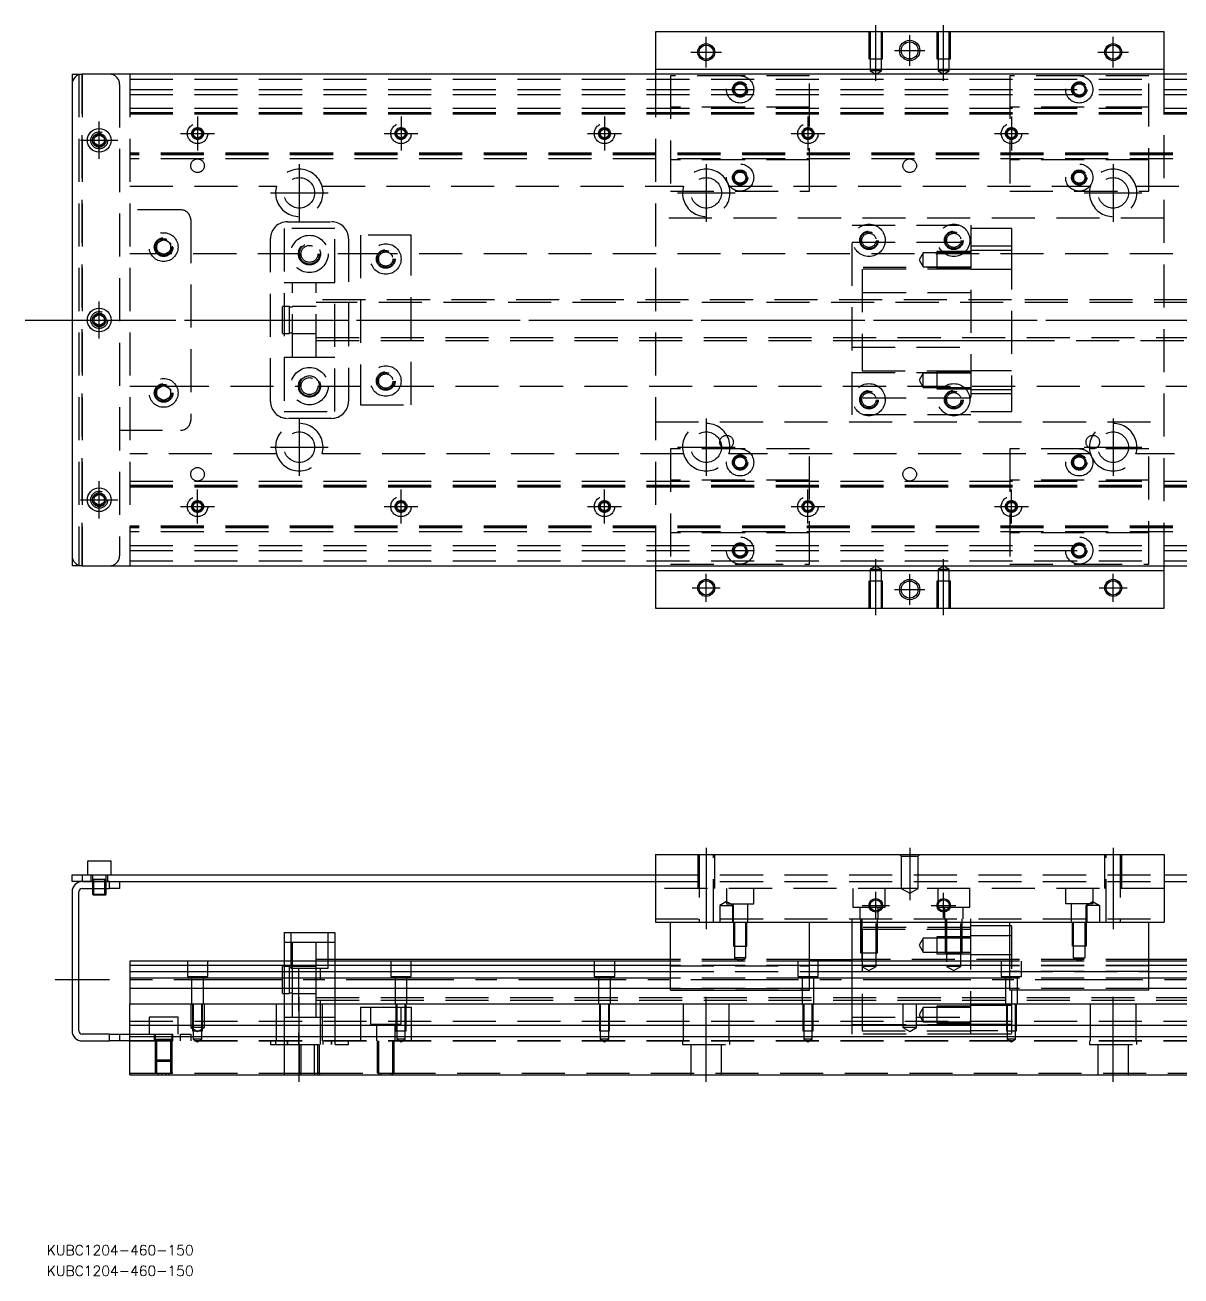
# Model space of a CAD drawing. Extents: x -14 to 677, y -282 to 87.
# Drawn here: x -13.9 to 327, y -281.9 to 87 of the extents above; entities that cross this region are included whole.
import ezdxf

# ---------------------------------------------------------------- set-up
doc = ezdxf.new("R2010")
doc.units = 0
doc.linetypes.add('CENTER', pattern=[50.8, 31.75, -6.35, 6.35, -6.35])
doc.linetypes.add('DASHED', pattern=[19.05, 12.7, -6.35])
doc.layers.get('0').update_dxf_attribs({"linetype": 'CONTINUOUS'})
doc.layers.add('CENTER', color=1, linetype='CENTER')
doc.styles.get("Standard").update_dxf_attribs({"font": 'txt.shx', "height": 3, "bigfont": 'bigfont.shx'})

# ---------------------------------------------------------------- blocks, each defined once
blk = doc.blocks.new('*U2')
at = {"color": 7, "linetype": 'CONTINUOUS'}
blk.add_text('KUBC1204-460-150', height=3, dxfattribs=at).set_placement((-7.47, -275.84))
blk = doc.blocks.new('*U3')
at = {"color": 7, "linetype": 'CONTINUOUS'}
blk.add_text('KUBC1204-460-150', height=3, dxfattribs=at).set_placement((-7.47, -281.93))

msp = doc.modelspace()

# ---------------------------------------------------------------- linework, layer by layer
at = {"color": 7, "linetype": 'CONTINUOUS'}
for p, q in [((322, 85), (172, 85)), ((172, 85), (172, 74)), ((322, 74), (322, 85)), ((172, 74), (322, 74)), ((172, 74), (172, 72.5)), ((322, 72.5), (322, 74)), ((0, 72.5), (0, -72.5)), ((0, 72.5), (3, 72.5)), ((491, 72.5), (3, 72.5)), ((6.5, 53.866026), (8, 54.73205)), ((6.5, 52.133974), (6.5, 53.866026)), ((8, 51.26795), (6.5, 52.133974)), ((8, 54.73205), (9.5, 53.866026)), ((9.5, 52.133974), (8, 51.26795)), ((9.5, 53.866026), (9.5, 52.133974)), ((6.5, 0.866026), (8, 1.73205)), ((6.5, -0.866026), (6.5, 0.866026)), ((8, 1.73205), (9.5, 0.866026)), ((9.5, 0.866026), (9.5, -0.866026)), ((8, -1.73205), (6.5, -0.866026)), ((9.5, -0.866026), (8, -1.73205)), ((6.5, -52.133974), (8, -51.26795)), ((8, -51.26795), (9.5, -52.133974)), ((6.5, -53.866026), (6.5, -52.133974)), ((8, -54.73205), (6.5, -53.866026)), ((9.5, -53.866026), (8, -54.73205)), ((9.5, -52.133974), (9.5, -53.866026)), ((3, -72.5), (0, -72.5)), ((3, -72.5), (491, -72.5)), ((172, -72.5), (172, -85)), ((322, -85), (322, -72.5)), ((322, -74), (172, -74)), ((172, -85), (322, -85)), ((172, -157.63), (322, -157.63)), ((172, -157.63), (172, -177.63)), ((322, -157.63), (322, -177.63)), ((11.5, -159.63), (4.5, -159.63)), ((4.5, -159.63), (4.5, -163.63)), ((11.5, -163.63), (11.5, -159.63)), ((0, -165.63), (0, -163.63)), ((0, -163.63), (3, -163.63)), ((3, -165.63), (0, -165.63)), ((3, -163.63), (3, -165.63)), ((3, -163.63), (172, -163.63)), ((3, -165.63), (11, -165.63)), ((11, -165.63), (3, -165.63)), ((11, -165.63), (172, -165.63)), ((11, -167.63), (11, -165.63)), ((14, -165.63), (14, -167.63)), ((322, -163.63), (491, -163.63)), ((322, -165.63), (483, -165.63)), ((0, -168.63), (0, -209.63)), ((2, -209.63), (2, -168.63)), ((3, -167.63), (11, -167.63)), ((6, -167.63), (6, -169.28)), ((6, -169.28), (10, -169.28)), ((6, -169.28), (6.35, -169.63)), ((6.35, -167.63), (6.35, -169.63)), ((9.65, -169.63), (6.35, -169.63)), ((9.65, -169.63), (9.65, -167.63)), ((9.65, -169.63), (10, -169.28)), ((10, -169.28), (10, -167.63)), ((14, -167.63), (11, -167.63)), ((62.5, -180.63), (62.5, -189.13)), ((62.5, -180.63), (77.5, -180.63)), ((77.5, -180.63), (77.5, -189.13)), ((172, -177.63), (322, -177.63)), ((176.5, -197.63), (176.5, -177.63)), ((217.5, -197.63), (217.5, -177.63)), ((230, -189.13), (230, -177.63)), ((265, -189.13), (265, -177.63)), ((276.5, -178.63), (265, -178.63)), ((276.5, -197.63), (276.5, -177.63)), ((317.5, -197.63), (317.5, -177.63)), ((176.5, -189.13), (17, -189.13)), ((17, -189.13), (17, -190.382272)), ((17, -190.382272), (17, -192.15668)), ((176.5, -190.382272), (17, -190.382272)), ((176.5, -188.63), (77.5, -188.63)), ((217.5, -188.63), (230, -188.630006)), ((276.5, -189.13), (217.5, -189.13)), ((276.5, -190.382272), (217.5, -190.382272)), ((427, -188.63), (317.5, -188.63)), ((477, -189.13), (317.5, -189.13)), ((477, -190.382272), (317.5, -190.382272)), ((17, -192.15668), (176.5, -192.15668)), ((17, -192.15668), (17, -194.053076)), ((17, -194.053076), (17, -197.107372)), ((176.5, -194.053076), (17, -194.053076)), ((217.5, -192.15668), (276.5, -192.15668)), ((276.5, -194.053076), (217.5, -194.053076)), ((317.5, -192.15668), (477, -192.15668)), ((477, -194.053076), (317.5, -194.053076)), ((176.5, -197.107372), (17, -197.107372)), ((17, -197.107372), (17, -201.63)), ((176.5, -197.63), (217.5, -197.63)), ((276.5, -197.107372), (217.5, -197.107372)), ((317.5, -197.63), (276.5, -197.63)), ((477, -197.107372), (317.5, -197.107372)), ((17, -201.63), (477, -201.63)), ((17, -207.93), (17, -201.63)), ((17, -207.93), (477, -207.93)), ((17, -211.33), (17, -207.93)), ((11, -210.63), (3, -210.63)), ((3, -212.63), (11, -212.63)), ((11, -212.63), (11, -210.63)), ((11, -210.63), (14, -210.63)), ((14, -212.63), (11, -212.63)), ((14, -210.63), (14, -212.63)), ((14, -210.63), (17, -210.63)), ((17, -212.63), (14, -212.63)), ((17, -211.33), (477, -211.33)), ((17, -222.63), (17, -211.33)), ((17, -222.63), (477, -222.63))]:
    msp.add_line(p, q, dxfattribs=at)
at = {"color": 3, "linetype": 'DASHED'}
for p, q in [((235.000006, 85), (235.000006, 77)), ((235.35, 85), (235.35, 77)), ((238.65, 77), (238.65, 85)), ((238.999994, 77), (238.999994, 85)), ((255.000006, 85), (255.000006, 77)), ((255.35, 85), (255.35, 77)), ((258.65, 77), (258.65, 85)), ((258.999994, 77), (258.999994, 85)), ((235.000006, 77), (238.999994, 77)), ((235.35, 77), (235.35, 73.5)), ((238.65, 73.5), (238.65, 77)), ((255.000006, 77), (258.999994, 77)), ((255.35, 77), (255.35, 73.5)), ((258.65, 73.5), (258.65, 77)), ((2, 72.5), (2, -72.5)), ((3, 72.5), (3, -72.5)), ((3, -72.5), (3, 72.5)), ((3, 72.5), (3, -72.5)), ((3, -72.5), (3, 72.5)), ((17, 72.5), (17, -72.5)), ((17, 71), (477, 71)), ((172, 72.5), (172, -72.5)), ((176.5, 72), (176.5, 38)), ((197, 72), (176.5, 72)), ((217.5, 72), (197, 72)), ((217.5, 38), (217.5, 72)), ((238.65, 73.5), (235.35, 73.5)), ((235.35, 73.5), (237, 72.547372)), ((237, 72.547372), (238.65, 73.5)), ((258.65, 73.5), (255.35, 73.5)), ((255.35, 73.5), (257, 72.547372)), ((257, 72.547372), (258.65, 73.5)), ((297, 72), (276.5, 72)), ((276.5, 72), (276.5, 38)), ((317.5, 72), (297, 72)), ((317.5, 38), (317.5, 72)), ((322, -72.5), (322, 72.5)), ((14, 69.5), (14, -69.5)), ((17, 68), (477, 68)), ((17, 66.5), (477, 66.5)), ((217.5, 62.8), (176.5, 62.8)), ((317.5, 62.8), (276.5, 62.8)), ((17, 62.5), (477, 62.5)), ((17, 61.247728), (477, 61.247728)), ((17, 61.1147), (477, 61.1147)), ((17, 61.1), (477, 61.1)), ((17, 60.8), (477, 60.8)), ((6, 53), (6.030168, 53.346066)), ((477, 49.2), (17, 49.2)), ((477, 48.9), (17, 48.9)), ((477, 48.8853), (17, 48.8853)), ((477, 48.752272), (17, 48.752272)), ((477, 47.5), (17, 47.5)), ((217.5, 47.2), (176.5, 47.2)), ((317.5, 47.2), (276.5, 47.2)), ((17, 39.5), (60.291796, 39.5)), ((73.708204, 39.5), (180.291796, 39.5)), ((176.5, 38), (217.5, 38)), ((193.708204, 39.5), (300.291796, 39.5)), ((276.5, 38), (317.5, 38)), ((313.708204, 39.5), (420.291796, 39.5)), ((32, 32.5), (14, 32.5)), ((322, 30), (172, 30)), ((35, 29.5), (35, -29.5)), ((77.5, 27), (62.5, 27)), ((62.5, 27), (62.5, -27)), ((63.5, 29), (76.5, 29)), ((77.5, -27), (77.5, 27)), ((230, 28), (265, 28)), ((230, -28), (230, 28)), ((265, 28), (265, -28)), ((277, 27), (265, 27)), ((277, 27), (277, 21.748564)), ((25, 22.6547), (27, 23.809402)), ((25, 20.3453), (25, 22.6547)), ((27, 23.809402), (29, 22.6547)), ((29, 22.6547), (29, 20.3453)), ((58.5, -24), (58.5, 24)), ((81.5, 24), (81.5, -24)), ((100, 25), (85, 25)), ((85, 25), (85, -25)), ((100, -25), (100, 25)), ((230, 23), (265, 23)), ((26.359688, 19.5), (17, 19.5)), ((27, 19.190598), (25, 20.3453)), ((29, 20.3453), (27, 19.190598)), ((67.5, 19.5), (27.640312, 19.5)), ((29.483582, 21.786038), (29.5, 21.5)), ((91.030306, 19.5), (72.5, 19.5)), ((477, 19.5), (93.969694, 19.5)), ((251, 19.85352), (249.787564, 17.75352)), ((251, 15.65352), (251, 19.85352)), ((255, 19.85352), (251, 19.85352)), ((255, 20.253516), (255, 15.253526)), ((265, 20.253516), (255, 20.253516)), ((265, 19.85352), (255, 19.85352)), ((277, 21.748564), (265, 21.748564)), ((277, 20.50352), (265, 20.50352)), ((277, 21.748564), (277, -21.748564)), ((265, 15.5), (230, 15.5)), ((233, 15), (233, -15)), ((265, 15), (233, 15)), ((249.787564, 17.75352), (251, 15.65352)), ((251, 15.65352), (255, 15.65352)), ((255, 15.65352), (265, 15.65352)), ((255, 15.253526), (265, 15.253526)), ((265, 15.00352), (277, 15.00352)), ((65, 11), (62.5, 11)), ((65, -11), (65, 11)), ((72, 11), (65, 11)), ((72, 11), (65, 11)), ((72, -11), (72, 11)), ((77.5, 11), (72, 11)), ((265, 8), (230, 8)), ((62, 0), (62, 4)), ((64.1, 4), (62, 4)), ((64.1, 0), (64.1, 4)), ((65, 3.8), (64.1, 3.8)), ((72, 4), (65, 4)), ((72, 4), (65, 4)), ((277, 6), (72, 6)), ((427, 5.125), (72, 5.125)), ((277, 5.999994), (233, 5.999994)), ((427.005, 6), (277, 6)), ((6, 0), (6.023172, 0.30356)), ((62, -4), (62, 0)), ((64.1, -4), (64.1, 0)), ((62, -4), (64.1, -4)), ((64.1, -3.8), (65, -3.8)), ((65, -4), (72, -4)), ((65, -4), (72, -4)), ((72, -5.125), (427, -5.125)), ((72, -6), (277, -6)), ((233, -5.999994), (277, -5.999994)), ((277, -6), (427.005, -6)), ((62.5, -11), (65, -11)), ((65, -11), (72, -11)), ((65, -11), (72, -11)), ((72, -11), (77.5, -11)), ((230, -8), (265, -8)), ((230, -15.5), (265, -15.5)), ((233, -15), (265, -15)), ((251, -15.65352), (249.787564, -17.75352)), ((249.787564, -17.75352), (251, -19.85352)), ((251, -19.85352), (251, -15.65352)), ((255, -15.65352), (251, -15.65352)), ((255, -15.253526), (255, -20.253516)), ((265, -15.253526), (255, -15.253526)), ((265, -15.65352), (255, -15.65352)), ((277, -15.00352), (265, -15.00352)), ((17, -19.5), (26.359688, -19.5)), ((24.5, -21.5), (24.534018, -21.088984)), ((25, -20.3453), (27, -19.190598)), ((25, -22.6547), (25, -20.3453)), ((27, -19.190598), (29, -20.3453)), ((27.640312, -19.5), (67.5, -19.5)), ((29, -20.3453), (29, -22.6547)), ((72.5, -19.5), (91.030306, -19.5)), ((93.969694, -19.5), (477, -19.5)), ((251, -19.85352), (255, -19.85352)), ((255, -19.85352), (265, -19.85352)), ((255, -20.253516), (265, -20.253516)), ((265, -20.50352), (277, -20.50352)), ((277, -21.748564), (265, -21.748564)), ((277, -21.748564), (277, -27)), ((27, -23.809402), (25, -22.6547)), ((29, -22.6547), (27, -23.809402)), ((85, -25), (100, -25)), ((265, -23), (230, -23)), ((62.5, -27), (77.5, -27)), ((76.5, -29), (63.5, -29)), ((265, -28), (230, -28)), ((265, -27), (277, -27)), ((14, -32.5), (32, -32.5)), ((172, -30), (322, -30)), ((60.291796, -39.5), (17, -39.5)), ((180.291796, -39.5), (73.708204, -39.5)), ((176.5, -38), (176.5, -72)), ((217.5, -38), (176.5, -38)), ((300.291796, -39.5), (193.708204, -39.5)), ((217.5, -72), (217.5, -38)), ((276.5, -38), (276.5, -72)), ((317.5, -38), (276.5, -38)), ((420.291796, -39.5), (313.708204, -39.5)), ((317.5, -72), (317.5, -38)), ((17, -47.5), (477, -47.5)), ((217.5, -47.2), (176.5, -47.2)), ((317.5, -47.2), (276.5, -47.2)), ((17, -48.752272), (477, -48.752272)), ((17, -48.8853), (477, -48.8853)), ((17, -48.9), (477, -48.9)), ((17, -49.2), (477, -49.2)), ((6, -53), (6.030168, -52.653934)), ((477, -60.8), (17, -60.8)), ((477, -61.1), (17, -61.1)), ((477, -61.1147), (17, -61.1147)), ((477, -61.247728), (17, -61.247728)), ((477, -62.5), (17, -62.5)), ((217.5, -62.8), (176.5, -62.8)), ((317.5, -62.8), (276.5, -62.8)), ((17, -66.5), (477, -66.5)), ((17, -68), (477, -68)), ((17, -71), (477, -71)), ((176.5, -72), (197, -72)), ((197, -72), (217.5, -72)), ((237, -72.547372), (235.35, -73.5)), ((235.35, -73.5), (237, -73.5)), ((235.35, -73.5), (235.35, -77)), ((238.65, -73.5), (237, -72.547372)), ((237, -73.5), (238.65, -73.5)), ((238.65, -77), (238.65, -73.5)), ((257, -72.547372), (255.35, -73.5)), ((255.35, -73.5), (257, -73.5)), ((255.35, -73.5), (255.35, -77)), ((258.65, -73.5), (257, -72.547372)), ((257, -73.5), (258.65, -73.5)), ((258.65, -77), (258.65, -73.5)), ((276.5, -72), (297, -72)), ((297, -72), (317.5, -72)), ((238.999994, -77), (235.000006, -77)), ((235.000006, -77), (235.000006, -85)), ((235.35, -77), (235.35, -85)), ((238.65, -85), (238.65, -77)), ((238.999994, -85), (238.999994, -77)), ((258.999994, -77), (255.000006, -77)), ((255.000006, -77), (255.000006, -85)), ((255.35, -77), (255.35, -85)), ((258.65, -85), (258.65, -77)), ((258.999994, -85), (258.999994, -77)), ((184.500006, -157.63), (184.500006, -167.63)), ((184.9, -157.63), (184.9, -177.63)), ((189.1, -177.63), (189.1, -157.63)), ((189.499994, -167.63), (189.499994, -157.63)), ((244.5, -158.13), (244, -157.63)), ((244.5, -158.13), (244.5, -167.63)), ((244.5, -158.13), (249.5, -158.13)), ((249.5, -158.13), (250, -157.63)), ((249.5, -167.63), (249.5, -158.13)), ((304.500006, -167.63), (304.500006, -157.63)), ((304.9, -177.63), (304.9, -157.63)), ((309.1, -157.63), (309.1, -177.63)), ((309.499994, -157.63), (309.499994, -167.63)), ((5.5, -163.63), (5.5, -165.63)), ((6, -163.63), (6, -167.63)), ((10, -165.03), (6, -165.03)), ((6.35, -165.03), (6.35, -167.63)), ((9.65, -167.63), (9.65, -165.03)), ((10, -167.63), (10, -163.63)), ((10.5, -165.63), (10.5, -163.63)), ((172, -163.63), (322, -163.63)), ((172, -165.63), (322, -165.63)), ((244.5, -167.63), (172, -167.63)), ((193, -167.63), (193, -172.13)), ((201, -172.13), (201, -167.63)), ((230.25, -167.63), (230.25, -173.13)), ((239.75, -173.13), (239.75, -167.63)), ((249.5, -167.63), (244.5, -167.63)), ((244.5, -167.63), (247, -169.073376)), ((247, -169.073376), (249.5, -167.63)), ((322, -167.63), (249.5, -167.63)), ((255.25, -167.63), (255.25, -173.13)), ((264.75, -173.13), (264.75, -167.63)), ((293, -172.13), (293, -167.63)), ((301, -167.63), (301, -172.13)), ((193, -171.4753), (191, -172.63)), ((191, -172.63), (195, -172.63)), ((191, -172.63), (191, -177.63)), ((195, -172.63), (193, -171.4753)), ((193, -172.13), (201, -172.13)), ((194.75, -172.13), (194.75, -177.63)), ((195, -177.63), (195, -172.63)), ((199.25, -177.63), (199.25, -172.13)), ((230.25, -173.13), (239.75, -173.13)), ((232.25, -173.13), (232.25, -176.63)), ((237.75, -176.63), (237.75, -173.13)), ((255.25, -173.13), (264.75, -173.13)), ((257.25, -173.13), (257.25, -176.63)), ((262.75, -176.63), (262.75, -173.13)), ((301, -172.13), (293, -172.13)), ((294.75, -177.63), (294.75, -172.13)), ((299, -172.63), (301, -171.4753)), ((303, -172.63), (299, -172.63)), ((299, -177.63), (299, -172.63)), ((299.25, -172.13), (299.25, -177.63)), ((301, -171.4753), (303, -172.63)), ((303, -172.63), (303, -177.63)), ((172, -176.63), (322, -176.63)), ((230, -177.63), (230, -176.63)), ((232.500006, -176.63), (232.500006, -186.63)), ((232.9, -176.63), (232.9, -190.63)), ((237.1, -190.63), (237.1, -176.63)), ((237.499994, -186.63), (237.499994, -176.63)), ((257.500006, -176.63), (257.500006, -186.63)), ((257.9, -176.63), (257.9, -190.63)), ((262.1, -190.63), (262.1, -176.63)), ((262.499994, -186.63), (262.499994, -176.63)), ((265, -177.63), (265, -176.63)), ((64.5, -180.63), (64.5, -191.13)), ((75.5, -191.13), (75.5, -180.63)), ((195.000006, -177.63), (195.000006, -184.63)), ((195.35, -177.63), (195.35, -184.63)), ((198.65, -184.63), (198.65, -177.63)), ((198.999994, -184.63), (198.999994, -177.63)), ((265, -179.13), (230, -179.13)), ((233, -179.63), (233, -209.63)), ((233, -179.63), (265, -179.63)), ((277, -178.63), (276.5, -178.63)), ((277, -178.63), (277, -210.63)), ((295.000006, -184.63), (295.000006, -177.63)), ((295.35, -184.63), (295.35, -177.63)), ((298.65, -177.63), (298.65, -184.63)), ((298.999994, -177.63), (298.999994, -184.63)), ((65, -183.63), (62.5, -183.63)), ((65, -189.13), (65, -183.63)), ((72, -183.63), (65, -183.63)), ((72, -189.13), (72, -183.63)), ((77.5, -183.63), (72, -183.63)), ((251, -182.28), (249.787564, -184.38)), ((249.787564, -184.38), (251, -186.48)), ((251, -186.48), (251, -182.28)), ((255, -182.28), (251, -182.28)), ((255, -181.880006), (255, -186.879994)), ((257.500006, -181.880006), (255, -181.880006)), ((265, -182.28), (255, -182.28)), ((262.499994, -181.880006), (257.500006, -181.880006)), ((265, -181.880006), (262.499994, -181.880006)), ((277, -181.63), (265, -181.63)), ((195.000006, -184.63), (198.999994, -184.63)), ((195.35, -184.63), (195.35, -188.13)), ((198.65, -188.13), (195.35, -188.13)), ((195.35, -188.13), (197, -189.082628)), ((197, -189.082628), (198.65, -188.13)), ((198.65, -188.13), (198.65, -184.63)), ((232.500006, -186.63), (237.499994, -186.63)), ((251, -186.48), (255, -186.48)), ((255, -186.48), (265, -186.48)), ((255, -186.879994), (265, -186.879994)), ((257.500006, -186.63), (262.499994, -186.63)), ((265, -187.13), (277, -187.13)), ((298.999994, -184.63), (295.000006, -184.63)), ((295.35, -188.13), (295.35, -184.63)), ((295.35, -188.13), (298.65, -188.13)), ((297, -189.082628), (295.35, -188.13)), ((298.65, -188.13), (297, -189.082628)), ((298.65, -184.63), (298.65, -188.13)), ((34, -189.13), (34, -193.63)), ((40, -193.63), (40, -189.13)), ((62, -198.63), (62, -190.63)), ((62.5, -190.63), (62, -190.63)), ((62.5, -189.13), (62.5, -201.63)), ((64.1, -190.63), (62.5, -190.63)), ((64.1, -198.63), (64.1, -190.63)), ((65, -190.83), (64.1, -190.83)), ((64.5, -191.13), (75.5, -191.13)), ((65, -194.63), (65, -189.13)), ((72, -190.63), (65, -190.63)), ((66.75, -191.13), (66.75, -213.63)), ((77.5, -188.63), (72, -188.63)), ((72, -194.63), (72, -189.13)), ((73.25, -213.63), (73.25, -191.13)), ((77.5, -189.13), (77.5, -201.63)), ((94, -189.13), (94, -193.63)), ((100, -193.63), (100, -189.13)), ((154, -189.13), (154, -193.63)), ((160, -193.63), (160, -189.13)), ((217.5, -188.63), (176.5, -188.63)), ((217.5, -189.13), (176.5, -189.13)), ((217.5, -190.382272), (176.5, -190.382272)), ((176.5, -190.427056), (217.5, -190.427056)), ((214, -189.13), (214, -193.63)), ((217.5, -188.630006), (233, -188.630006)), ((220, -193.63), (220, -189.13)), ((317.5, -188.63), (230, -188.63)), ((230, -197.63), (230, -189.13)), ((237.1, -190.63), (232.9, -190.63)), ((232.9, -190.63), (235, -191.842436)), ((235, -191.842436), (237.1, -190.63)), ((262.1, -190.63), (257.9, -190.63)), ((257.9, -190.63), (260, -191.842436)), ((260, -191.842436), (262.1, -190.63)), ((265, -210.63), (265, -189.13)), ((274, -189.13), (274, -193.63)), ((317.5, -189.13), (276.5, -189.13)), ((317.5, -190.382272), (276.5, -190.382272)), ((317.5, -190.427056), (276.5, -190.427056)), ((280, -193.63), (280, -189.13)), ((34, -193.63), (40, -193.63)), ((35.25, -193.63), (35.25, -201.63)), ((38.75, -201.63), (38.75, -193.63)), ((65, -201.63), (65, -194.63)), ((72, -201.63), (72, -194.63)), ((94, -193.63), (100, -193.63)), ((95.25, -193.63), (95.25, -201.63)), ((98.75, -201.63), (98.75, -193.63)), ((154, -193.63), (160, -193.63)), ((155.25, -193.63), (155.25, -201.63)), ((158.75, -201.63), (158.75, -193.63)), ((176.5, -192.13), (217.5, -192.13)), ((176.5, -192.15668), (217.5, -192.15668)), ((217.5, -194.053076), (176.5, -194.053076)), ((214, -193.63), (220, -193.63)), ((215.25, -193.63), (215.25, -201.63)), ((218.75, -201.63), (218.75, -193.63)), ((274, -193.63), (280, -193.63)), ((275.25, -193.63), (275.25, -201.63)), ((317.5, -192.13), (276.5, -192.13)), ((276.5, -192.15668), (317.5, -192.15668)), ((317.5, -194.053076), (276.5, -194.053076)), ((278.75, -201.63), (278.75, -193.63)), ((62, -198.63), (62.5, -198.63)), ((62.5, -198.63), (64.1, -198.63)), ((64.1, -198.43), (65, -198.43)), ((65, -198.63), (72, -198.63)), ((217.5, -197.107372), (176.5, -197.107372)), ((176.5, -197.13), (217.5, -197.13)), ((230, -201.63), (230, -197.63)), ((317.5, -197.107372), (276.5, -197.107372)), ((317.5, -197.13), (276.5, -197.13)), ((35, -201.63), (35, -208.63)), ((35.500006, -201.63), (35.500006, -207.93)), ((35.75, -201.63), (35.75, -209.63)), ((38.25, -209.63), (38.25, -201.63)), ((38.499994, -207.93), (38.499994, -201.63)), ((39, -208.63), (39, -201.63)), ((60.291796, -212.63), (60.291796, -201.63)), ((62.5, -201.63), (62.5, -207.93)), ((65, -205.63), (65, -201.63)), ((72, -199.755), (427, -199.755)), ((72, -200.63), (427, -200.63)), ((72, -205.63), (72, -201.63)), ((73.708204, -201.63), (73.708204, -212.63)), ((77.5, -201.63), (77.5, -207.93)), ((85, -202.63), (95.500006, -202.63)), ((85, -202.63), (85, -207.93)), ((88, -202.63), (88, -207.63)), ((95.500006, -201.63), (95.500006, -207.93)), ((95.500006, -202.63), (98.499994, -202.63)), ((95.75, -201.63), (95.75, -209.63)), ((97, -207.63), (97, -202.63)), ((98.25, -209.63), (98.25, -201.63)), ((98.499994, -207.93), (98.499994, -201.63)), ((98.499994, -202.63), (100, -202.63)), ((100, -202.63), (100, -207.93)), ((155.500006, -201.63), (155.500006, -207.93)), ((155.75, -201.63), (155.75, -209.63)), ((158.25, -209.63), (158.25, -201.63)), ((158.499994, -207.93), (158.499994, -201.63)), ((180.291796, -212.63), (180.291796, -201.63)), ((193.708204, -201.63), (193.708204, -212.63)), ((215.500006, -201.63), (215.500006, -207.93)), ((215.75, -201.63), (215.75, -209.63)), ((218.25, -209.63), (218.25, -201.63)), ((218.499994, -207.93), (218.499994, -201.63)), ((230, -205.63), (230, -201.63)), ((245, -201.63), (245, -208.63)), ((249, -208.63), (249, -201.63)), ((251, -202.78), (249.787564, -204.88)), ((251, -206.98), (251, -202.78)), ((255, -202.78), (251, -202.78)), ((255, -202.380006), (255, -207.379994)), ((265, -202.380006), (255, -202.380006)), ((265, -202.78), (255, -202.78)), ((277, -202.13), (265, -202.13)), ((275.500006, -201.63), (275.500006, -207.93)), ((275.75, -201.63), (275.75, -209.63)), ((278.25, -209.63), (278.25, -201.63)), ((278.499994, -207.93), (278.499994, -201.63)), ((300.291796, -212.63), (300.291796, -201.63)), ((313.708204, -201.63), (313.708204, -212.63)), ((31.25, -205.63), (22.75, -205.63)), ((22.75, -205.63), (22.75, -207.93)), ((31.25, -207.93), (31.25, -205.63)), ((62.5, -205.63), (65, -205.63)), ((65, -205.63), (72, -205.63)), ((72, -205.63), (77.5, -205.63)), ((230, -205.63), (265, -205.63)), ((230, -207.93), (230, -205.63)), ((249.787564, -204.88), (251, -206.98)), ((17, -206.78), (477, -206.78)), ((22.75, -207.93), (22.75, -210.63)), ((31.25, -210.63), (31.25, -207.93)), ((39, -208.63), (35, -208.63)), ((35, -208.63), (37, -209.7847)), ((35.500006, -207.93), (35.500006, -209.63)), ((35.500006, -209.63), (38.499994, -209.63)), ((35.75, -209.63), (35.75, -212.13)), ((37, -209.7847), (39, -208.63)), ((38.25, -212.13), (38.25, -209.63)), ((38.499994, -209.63), (38.499994, -207.93)), ((62.5, -207.93), (62.5, -211.33)), ((77.5, -207.93), (77.5, -211.33)), ((85, -207.93), (85, -211.33)), ((88, -207.63), (97, -207.63)), ((89.75, -207.63), (89.75, -212.63)), ((95.25, -212.63), (95.25, -207.63)), ((95.500006, -207.93), (95.500006, -209.63)), ((95.500006, -209.63), (98.499994, -209.63)), ((95.75, -209.63), (95.75, -212.13)), ((98.25, -212.13), (98.25, -209.63)), ((98.499994, -209.63), (98.499994, -207.93)), ((100, -207.93), (100, -211.33)), ((155.500006, -207.93), (155.500006, -209.63)), ((155.500006, -209.63), (158.499994, -209.63)), ((155.75, -209.63), (155.75, -212.13)), ((158.25, -212.13), (158.25, -209.63)), ((158.499994, -209.63), (158.499994, -207.93)), ((215.500006, -207.93), (215.500006, -209.63)), ((215.500006, -209.63), (218.499994, -209.63)), ((215.75, -209.63), (215.75, -212.13)), ((218.25, -212.13), (218.25, -209.63)), ((218.499994, -209.63), (218.499994, -207.93)), ((230, -207.905918), (265, -207.905918)), ((233, -207.905918), (230, -207.905918)), ((230, -210.63), (230, -207.93)), ((265, -207.905918), (233, -207.905918)), ((233, -209.63), (265, -209.63)), ((249, -208.63), (245, -208.63)), ((245, -208.63), (247, -209.7847)), ((247, -209.7847), (249, -208.63)), ((251, -206.98), (255, -206.98)), ((255, -206.98), (265, -206.98)), ((255, -207.379994), (265, -207.379994)), ((265, -207.63), (277, -207.63)), ((273, -209.63), (265, -209.63)), ((275.500006, -207.93), (275.500006, -209.63)), ((275.500006, -209.63), (278.499994, -209.63)), ((275.75, -209.63), (275.75, -212.13)), ((278.25, -212.13), (278.25, -209.63)), ((278.499994, -209.63), (278.499994, -207.93)), ((17, -210.63), (32, -210.63)), ((17, -212.48), (477, -212.48)), ((17, -212.63), (477, -212.63)), ((24.25, -210.63), (24.25, -212.63)), ((29.500006, -212.23), (24.499994, -212.23)), ((24.5, -210.63), (24.5, -222.13)), ((24.9, -212.23), (24.9, -222.13)), ((29.1, -222.13), (29.1, -212.23)), ((29.5, -222.13), (29.5, -210.63)), ((29.75, -212.63), (29.75, -210.63)), ((32, -212.63), (32, -210.63)), ((32, -210.63), (35, -210.63)), ((35, -210.63), (35, -212.63)), ((38.25, -212.13), (35.75, -212.13)), ((35.75, -212.13), (37, -212.851688)), ((37, -212.851688), (38.25, -212.13)), ((58.5, -212.63), (58.5, -213.63)), ((58.5, -213.63), (81.5, -213.63)), ((60, -212.63), (60, -213.63)), ((60, -213.63), (74, -213.63)), ((62.5, -211.33), (62.5, -212.63)), ((62.5, -212.63), (62.5, -213.63)), ((62.5, -213.63), (62.5, -222.63)), ((63.5, -213.63), (63.5, -212.63)), ((63.5, -212.63), (63.5, -213.63)), ((67.000006, -213.63), (67.000006, -222.13)), ((67.5, -213.63), (67.5, -222.13)), ((71.5, -222.63), (71.5, -213.63)), ((72.5, -222.13), (72.5, -213.63)), ((72.999994, -222.13), (72.999994, -213.63)), ((74, -213.63), (74, -212.63)), ((76.5, -212.63), (76.5, -213.63)), ((76.5, -213.63), (76.5, -212.63)), ((77.5, -211.33), (77.5, -213.63)), ((81.5, -213.63), (81.5, -212.63)), ((85, -211.33), (85, -212.63)), ((90.000006, -212.63), (90.000006, -222.13)), ((90.4, -212.63), (90.4, -222.13)), ((94.6, -222.13), (94.6, -212.63)), ((94.999994, -222.13), (94.999994, -212.63)), ((98.25, -212.13), (95.75, -212.13)), ((95.75, -212.13), (97, -212.851688)), ((97, -212.851688), (98.25, -212.13)), ((100, -211.33), (100, -212.63)), ((158.25, -212.13), (155.75, -212.13)), ((155.75, -212.13), (157, -212.851688)), ((157, -212.851688), (158.25, -212.13)), ((180, -212.63), (180, -213.63)), ((180, -213.63), (194, -213.63)), ((182.5, -213.63), (182.5, -222.63)), ((191.5, -222.63), (191.5, -213.63)), ((194, -213.63), (194, -212.63)), ((218.25, -212.13), (215.75, -212.13)), ((215.75, -212.13), (217, -212.851688)), ((217, -212.851688), (218.25, -212.13)), ((265, -210.63), (230, -210.63)), ((277, -210.63), (265, -210.63)), ((278.25, -212.13), (275.75, -212.13)), ((275.75, -212.13), (277, -212.851688)), ((277, -212.851688), (278.25, -212.13)), ((300, -212.63), (300, -213.63)), ((300, -213.63), (314, -213.63)), ((302.5, -213.63), (302.5, -222.63)), ((311.5, -222.63), (311.5, -213.63)), ((314, -213.63), (314, -212.63)), ((24.5, -218.23), (29.5, -218.23)), ((24.5, -218.23), (24.9, -218.63)), ((29.1, -218.63), (24.9, -218.63)), ((29.1, -218.63), (29.5, -218.23)), ((17, -222.13), (67.000006, -222.13)), ((25.500008, -222.63), (25.500008, -222.13)), ((26.359688, -222.13), (26.359688, -222.63)), ((27.640312, -222.63), (27.640312, -222.13)), ((28.499992, -222.13), (28.499992, -222.63)), ((67.5, -222.13), (67.000006, -222.13)), ((67.000006, -222.63), (67.000006, -222.13)), ((67.000006, -222.13), (67.5, -222.13)), ((67.5, -222.13), (72.5, -222.13)), ((67.5, -222.13), (67.5, -222.63)), ((72.999994, -222.13), (72.5, -222.13)), ((72.5, -222.63), (72.5, -222.13)), ((72.5, -222.13), (72.999994, -222.13)), ((72.999994, -222.13), (72.999994, -222.63)), ((72.999994, -222.13), (90.500006, -222.13)), ((90.500006, -222.13), (90.000006, -222.13)), ((90.500006, -222.63), (90.500006, -222.13)), ((90.500006, -222.13), (91.030306, -222.13)), ((91.030306, -222.13), (93.969694, -222.13)), ((91.030306, -222.13), (91.030306, -222.63)), ((93.969694, -222.63), (93.969694, -222.13)), ((93.969694, -222.13), (94.499994, -222.13)), ((94.999994, -222.13), (94.499994, -222.13)), ((94.499994, -222.13), (94.499994, -222.63)), ((94.499994, -222.13), (477, -222.13))]:
    msp.add_line(p, q, dxfattribs=at)
at = {"color": 3, "linetype": 'CONTINUOUS'}
for centre, radius in [((187, 79), 2.5), ((307, 79), 2.5), ((187, -79), 2.5), ((307, -79), 2.5), ((237, -172.63), 2), ((257, -172.63), 2)]:
    msp.add_circle(centre, radius, dxfattribs=at)
at = {"color": 7, "linetype": 'CONTINUOUS'}
for centre, radius in [((247, 79.5), 3), ((247, 79.5), 2.5), ((187, 79), 2.1), ((307, 79), 2.1), ((8, 53), 3.5), ((8, 0), 3.5), ((8, -53), 3.5), ((187, -79), 2.1), ((247, -79.5), 3), ((247, -79.5), 2.5), ((307, -79), 2.1), ((237, -172.63), 1.65), ((257, -172.63), 1.65)]:
    msp.add_circle(centre, radius, dxfattribs=at)
at = {"color": 3, "linetype": 'DASHED'}
for centre, radius in [((197, 68), 4), ((197, 68), 2.25), ((297, 68), 4), ((297, 68), 2.25), ((197, 68), 2), ((197, 68), 1.65), ((297, 68), 2), ((297, 68), 1.65), ((8, 53), 2.5), ((37, 55), 3), ((37, 55), 1.75), ((37, 55), 1.5), ((37, 55), 1.25), ((97, 55), 3), ((97, 55), 1.75), ((97, 55), 1.5), ((97, 55), 1.25), ((157, 55), 3), ((157, 55), 1.75), ((157, 55), 1.5), ((157, 55), 1.25), ((217, 55), 3), ((217, 55), 1.75), ((217, 55), 1.5), ((217, 55), 1.25), ((277, 55), 3), ((277, 55), 1.75), ((277, 55), 1.5), ((277, 55), 1.25), ((8, 53), 2), ((37, 45.5), 2), ((197, 42), 4), ((247, 45.5), 2), ((297, 42), 4), ((67, 37.5), 4.5), ((187, 37.5), 4.5), ((197, 42), 2.25), ((197, 42), 2), ((197, 42), 1.65), ((297, 42), 2.25), ((297, 42), 2), ((297, 42), 1.65), ((307, 37.5), 4.5), ((235, 23.5), 4.75), ((235, 23.5), 2.75), ((235, 23.5), 2.5), ((260, 23.5), 4.75), ((260, 23.5), 2.75), ((260, 23.5), 2.5), ((27, 21.5), 4.25), ((27, 21.5), 2.75), ((27, 21.5), 2.5), ((27, 21.5), 2.1), ((70, 19.5), 5.5), ((70, 19.5), 3.25), ((70, 19.5), 3), ((92.5, 18), 4.5), ((235, 23.5), 2.1), ((260, 23.5), 2.1), ((70, 19.5), 2.5), ((92.5, 18), 2.75), ((92.5, 18), 2.5), ((92.5, 18), 2.1), ((8, 0), 2.5), ((8, 0), 2), ((70, -19.5), 5.5), ((92.5, -18), 4.5), ((27, -21.5), 4.25), ((70, -19.5), 3.25), ((70, -19.5), 3), ((70, -19.5), 2.5), ((92.5, -18), 2.75), ((92.5, -18), 2.5), ((92.5, -18), 2.1), ((27, -21.5), 2.75), ((27, -21.5), 2.5), ((27, -21.5), 2.1), ((235, -23.5), 4.75), ((235, -23.5), 2.75), ((235, -23.5), 2.5), ((235, -23.5), 2.1), ((260, -23.5), 4.75), ((260, -23.5), 2.75), ((260, -23.5), 2.5), ((260, -23.5), 2.1), ((67, -37.5), 4.5), ((187, -37.5), 4.5), ((307, -37.5), 4.5), ((193, -36), 2), ((301, -36), 2), ((197, -42), 4), ((197, -42), 2.25), ((197, -42), 2), ((197, -42), 1.65), ((297, -42), 4), ((297, -42), 2.25), ((297, -42), 2), ((297, -42), 1.65), ((37, -45.5), 2), ((247, -45.5), 2), ((8, -53), 2.5), ((8, -53), 2), ((37, -55), 3), ((37, -55), 1.75), ((37, -55), 1.5), ((37, -55), 1.25), ((97, -55), 3), ((97, -55), 1.75), ((97, -55), 1.5), ((97, -55), 1.25), ((157, -55), 3), ((157, -55), 1.75), ((157, -55), 1.5), ((157, -55), 1.25), ((217, -55), 3), ((217, -55), 1.75), ((217, -55), 1.5), ((217, -55), 1.25), ((277, -55), 3), ((277, -55), 1.75), ((277, -55), 1.5), ((277, -55), 1.25), ((197, -68), 4), ((197, -68), 2.25), ((197, -68), 2), ((197, -68), 1.65), ((297, -68), 4), ((297, -68), 2.25), ((297, -68), 2), ((297, -68), 1.65)]:
    msp.add_circle(centre, radius, dxfattribs=at)
at = {"color": 7, "linetype": 'CONTINUOUS'}
for centre, radius, start, end in [((3, 69.5), 3, 90, 180), ((8, 53), 1.65, 155.380023, 180), ((8, 53), 1.65, 180, 204.619977), ((8, 53), 1.65, 144.619977, 155.380023), ((8, 53), 1.65, 204.619977, 215.380023), ((8, 53), 1.65, 95.380023, 144.619977), ((8, 53), 1.65, 215.380023, 264.619977), ((8, 53), 1.65, 84.619977, 95.380023), ((8, 53), 1.65, 35.380023, 84.619977), ((8, 53), 1.65, 275.380023, 324.619977), ((8, 53), 1.65, 24.619977, 35.380023), ((8, 53), 1.65, 324.619977, 335.380023), ((8, 53), 1.65, 335.380023, 24.619977), ((8, 53), 1.65, 264.619977, 275.380023), ((8, 0), 1.65, 155.380023, 180), ((8, 0), 1.65, 180, 204.619977), ((8, 0), 1.65, 144.619977, 155.380023), ((8, 0), 1.65, 95.380023, 144.619977), ((8, 0), 1.65, 84.619977, 95.380023), ((8, 0), 1.65, 35.380023, 84.619977), ((8, 0), 1.65, 24.619977, 35.380023), ((8, 0), 1.65, 335.380023, 24.619977), ((8, 0), 1.65, 204.619977, 215.380023), ((8, 0), 1.65, 215.380023, 264.619977), ((8, 0), 1.65, 264.619977, 275.380023), ((8, 0), 1.65, 275.380023, 324.619977), ((8, 0), 1.65, 324.619977, 335.380023), ((8, -53), 1.65, 95.380023, 144.619977), ((8, -53), 1.65, 84.619977, 95.380023), ((8, -53), 1.65, 35.380023, 84.619977), ((8, -53), 1.65, 155.380023, 180), ((8, -53), 1.65, 180, 204.619977), ((8, -53), 1.65, 144.619977, 155.380023), ((8, -53), 1.65, 204.619977, 215.380023), ((8, -53), 1.65, 215.380023, 264.619977), ((8, -53), 1.65, 264.619977, 275.380023), ((8, -53), 1.65, 275.380023, 324.619977), ((8, -53), 1.65, 24.619977, 35.380023), ((8, -53), 1.65, 324.619977, 335.380023), ((8, -53), 1.65, 335.380023, 24.619977), ((3, -69.5), 3, 180, 270), ((3, -168.63), 3, 90, 180), ((3, -168.63), 1, 90, 180), ((3, -209.63), 3, 180, 270), ((3, -209.63), 1, 180, 270)]:
    msp.add_arc(centre, radius, start, end, dxfattribs=at)
at = {"color": 3, "linetype": 'DASHED'}
for centre, radius, start, end in [((11, 69.5), 3, 0, 90), ((67, 37.5), 7, 16.60155, 163.39845), ((187, 37.5), 7, 16.60155, 163.39845), ((307, 37.5), 7, 16.60155, 163.39845), ((67, 37.5), 7, 163.39845, 16.60155), ((187, 37.5), 7, 163.39845, 16.60155), ((307, 37.5), 7, 163.39845, 16.60155), ((32, 29.5), 3, 0, 90), ((63.5, 24), 5, 90, 180), ((76.5, 24), 5, 0, 90), ((70, 19.5), 3, 180, 0), ((70, -19.5), 3, 0, 180), ((63.5, -24), 5, 180, 270), ((76.5, -24), 5, 270, 0), ((32, -29.5), 3, 270, 0), ((67, -37.5), 7, 343.39845, 196.60155), ((187, -37.5), 7, 343.39845, 196.60155), ((307, -37.5), 7, 343.39845, 196.60155), ((67, -37.5), 7, 196.60155, 343.39845), ((187, -37.5), 7, 196.60155, 343.39845), ((307, -37.5), 7, 196.60155, 343.39845), ((11, -69.5), 3, 270, 0)]:
    msp.add_arc(centre, radius, start, end, dxfattribs=at)
at = {"layer": 'CENTER', "color": 1, "linetype": 'CENTER'}
for p, q in [((237, 70.547372), (237, 87)), ((257, 70.547372), (257, 87)), ((187, 74.5), (187, 83.5)), ((247, 75), (247, 84)), ((307, 74.5), (307, 83.5)), ((182.5, 79), (191.5, 79)), ((242.5, 79.5), (251.5, 79.5)), ((302.5, 79), (311.5, 79)), ((37, 60), (37, 50)), ((97, 60), (97, 50)), ((157, 60), (157, 50)), ((217, 60), (217, 50)), ((277, 60), (277, 50)), ((8, 47.5), (8, 58.5)), ((2.5, 53), (13.5, 53)), ((32, 55), (42, 55)), ((92, 55), (102, 55)), ((152, 55), (162, 55)), ((212, 55), (222, 55)), ((272, 55), (282, 55)), ((67, 46), (67, 29)), ((187, 46), (187, 29)), ((307, 46), (307, 29)), ((58.5, 37.5), (75.5, 37.5)), ((178.5, 37.5), (195.5, 37.5)), ((298.5, 37.5), (315.5, 37.5)), ((8, -5.5), (8, 5.5)), ((-5, 0), (519, 0)), ((-13.881395, 0), (524.180498, 0)), ((67, -29), (67, -46)), ((187, -29), (187, -46)), ((307, -29), (307, -46)), ((58.5, -37.5), (75.5, -37.5)), ((178.5, -37.5), (195.5, -37.5)), ((298.5, -37.5), (315.5, -37.5)), ((8, -58.5), (8, -47.5)), ((37, -60), (37, -50)), ((97, -60), (97, -50)), ((157, -60), (157, -50)), ((217, -60), (217, -50)), ((277, -60), (277, -50)), ((2.5, -53), (13.5, -53)), ((32, -55), (42, -55)), ((92, -55), (102, -55)), ((152, -55), (162, -55)), ((212, -55), (222, -55)), ((272, -55), (282, -55)), ((237, -87), (237, -70.547372)), ((257, -87), (257, -70.547372)), ((187, -83.1), (187, -74.9)), ((247, -84), (247, -75)), ((307, -83.1), (307, -74.9)), ((182.9, -79), (191.1, -79)), ((242.5, -79.5), (251.5, -79.5)), ((302.9, -79), (311.1, -79)), ((187, -155.63), (187, -179.63)), ((247, -155.63), (247, -171.073376)), ((307, -155.63), (307, -179.63)), ((237, -176.63), (237, -168.63)), ((257, -176.28), (257, -168.98)), ((233, -172.63), (241, -172.63)), ((253.35, -172.63), (260.65, -172.63)), ((519, -194.63), (-5, -194.63)), ((67, -224.63), (67, -199.63)), ((187, -224.63), (187, -199.63)), ((307, -224.63), (307, -199.63))]:
    msp.add_line(p, q, dxfattribs=at)

# ---------------------------------------------------------------- block references
at = {"color": 7, "linetype": 'CONTINUOUS'}
for name in ['*U2', '*U3']:
    msp.add_blockref(name, (0, 0), dxfattribs=at)

doc.saveas('drawing.dxf')
